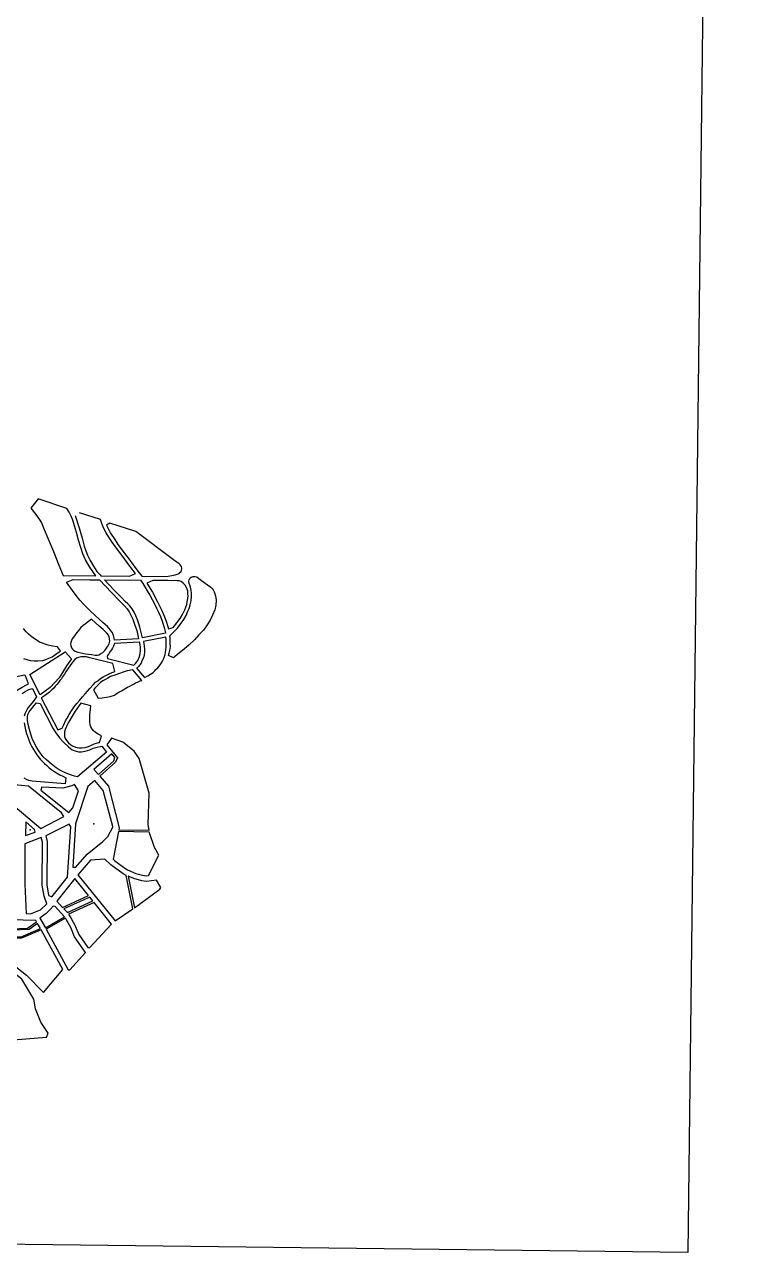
# Model space of a CAD drawing. Extents: x 407811 to 416949, y 4498993 to 4508589.
# Drawn here: x 415444 to 416949, y 4499962 to 4502559 of the extents above; entities that cross this region are included whole.
import ezdxf

# ---------------------------------------------------------------- set-up
doc = ezdxf.new("R2010")
doc.units = 0
doc.header["$LTSCALE"] = 40
doc.header["$MEASUREMENT"] = 0
doc.layers.add('Images', color=253, linetype='CONTINUOUS')
doc.layers.add('υπόλοιπο θεσσαλονίκης', color=7, linetype='CONTINUOUS')
picture_1 = doc.add_image_def('image1.tif', size_in_pixel=(10278, 10088))

msp = doc.modelspace()

# ---------------------------------------------------------------- linework, layer by layer
at = {"layer": 'υπόλοιπο θεσσαλονίκης', "linetype": 'Continuous'}
for points in [[(415525.8, 4501393.4), (415594.7, 4501392.7), (415588.3, 4501402.1), (415580.7, 4501413.5), (415573.2, 4501426.8), (415567.5, 4501439.4), (415563.1, 4501452.4), (415558.5, 4501468.5), (415553.8, 4501484.6), (415549.9, 4501498.7), (415546.4, 4501510.3), (415542.8, 4501519.2), (415538.3, 4501527.3), (415533.5, 4501535.3), (415472.8, 4501555.8), (415472.8, 4501555.8), (415457.6, 4501536.1), (415468.2, 4501522.6), (415475.2, 4501512.5), (415479.7, 4501504.7), (415485.6, 4501491), (415493.6, 4501472.5), (415505, 4501443.9), (415516.9, 4501415.1), (415525.8, 4501393.4)], [(415551.1, 4501520.2), (415559.8, 4501494.3), (415565.8, 4501472.6), (415570.3, 4501455.6), (415573.5, 4501445.5), (415577.3, 4501436.5), (415582.7, 4501425.1), (415589.7, 4501413.3), (415597.2, 4501402.2), (415604.1, 4501394.5), (415605.7, 4501392.4), (415665.9, 4501392), (415678.7, 4501397.5), (415666.8, 4501413.2), (415649.5, 4501436.3), (415634.2, 4501457.1), (415627.8, 4501466.1), (415622.4, 4501474.6), (415617, 4501483.5), (415610.7, 4501495.7), (415606.7, 4501505.3), (415604.5, 4501511.6), (415560.4, 4501526.3)], [(415691.8, 4501391.7), (415739, 4501391.3), (415747.9, 4501392.2), (415755.7, 4501393.1), (415762.4, 4501394.7), (415766.9, 4501396.2), (415770.8, 4501397.8), (415773.5, 4501400.2), (415775.3, 4501401.8), (415776.3, 4501404.3), (415776.6, 4501408), (415775.9, 4501412.3), (415773.5, 4501415.7), (415770.8, 4501417.9), (415759.2, 4501426.8), (415679.3, 4501486.7), (415624.8, 4501504.4), (415624.8, 4501504.4), (415617.3, 4501500.2), (415625.9, 4501483.3), (415634.8, 4501469.8), (415641.6, 4501459.2), (415648.3, 4501449.7), (415656.3, 4501439.1), (415664.4, 4501428.4), (415673.8, 4501415.8), (415684, 4501402.4), (415691.8, 4501391.7)], [(415634.4, 4501256.6), (415633.9, 4501260.9), (415632.3, 4501266.3), (415629.8, 4501272.2), (415625.8, 4501278), (415619.4, 4501285.7), (415609.5, 4501294.1), (415594, 4501307.8), (415581.6, 4501320.2), (415569.1, 4501332.6), (415561.2, 4501341.2), (415553.2, 4501351), (415545.3, 4501361.7), (415533, 4501379.2), (415547, 4501385), (415547, 4501385), (415582.4, 4501384.4), (415602.5, 4501384.3), (415602.5, 4501384.3), (415628.1, 4501357.2), (415645.8, 4501339.3), (415655.7, 4501329.3), (415661.1, 4501322.9), (415665.1, 4501316.8), (415669, 4501309.8), (415672.8, 4501301.2), (415676.9, 4501290.8), (415681.3, 4501277), (415685.4, 4501259.5), (415634.4, 4501256.6)], [(415693.4, 4501261.4), (415690, 4501275.7), (415687.8, 4501284.4), (415685.3, 4501293), (415682.8, 4501299.9), (415679.5, 4501307.8), (415675.6, 4501315.7), (415671.4, 4501323), (415666.8, 4501329.1), (415662.3, 4501333.8), (415657, 4501338.7), (415649.2, 4501347.1), (415641, 4501355.3), (415633.2, 4501363), (415613.3, 4501384.1), (415689.6, 4501383.4), (415689.6, 4501383.4), (415694.4, 4501376.4), (415698.3, 4501369.6), (415703.5, 4501361.3), (415709.1, 4501351.9), (415713.9, 4501342.8), (415718.8, 4501333.8), (415723.3, 4501324.6), (415727.6, 4501315.9), (415731.5, 4501306.4), (415735.8, 4501294.9), (415739.3, 4501283.6), (415742.1, 4501272.5), (415742.4, 4501271.2), (415693.4, 4501261.4)], [(415748.7, 4501280.5), (415758.3, 4501283.4), (415765.9, 4501293), (415773.3, 4501302.2), (415778.1, 4501311), (415783, 4501321.1), (415787, 4501331.8), (415788.1, 4501337.7), (415789.6, 4501344.8), (415790.3, 4501350.7), (415789.7, 4501354), (415789.1, 4501360.9), (415786.8, 4501367.7), (415783.8, 4501372.9), (415779.6, 4501377.3), (415775, 4501380.5), (415770.9, 4501382), (415766.8, 4501382.3), (415747, 4501382.8), (415725.7, 4501383.2), (415725.7, 4501383.2), (415715.1, 4501383.2), (415702.7, 4501377.2), (415714.5, 4501358), (415725.5, 4501337.4), (415734.4, 4501319.7), (415740, 4501306.1), (415743.4, 4501296.9), (415747, 4501285.6), (415748.7, 4501280.5)], [(415758.8, 4501219.6), (415748.5, 4501224.2), (415750, 4501229), (415751.2, 4501234.6), (415751.8, 4501238.7), (415752.4, 4501243.5), (415752.3, 4501249.6), (415752.2, 4501254.8), (415751.7, 4501262.2), (415751.4, 4501265.9), (415767.2, 4501281.9), (415773.4, 4501289.9), (415780.8, 4501300.7), (415785.6, 4501309.1), (415789.6, 4501317.8), (415792.3, 4501323.6), (415794.3, 4501331.5), (415796.4, 4501339.7), (415797.2, 4501349.1), (415797.1, 4501355.9), (415796.5, 4501361.6), (415794.8, 4501368.8), (415793.5, 4501372.9), (415792, 4501376.8), (415791.4, 4501381.1), (415792.1, 4501384.6), (415794.2, 4501388.4), (415796.7, 4501389.9), (415800.3, 4501391.3), (415804.2, 4501391.6), (415804.2, 4501391.6), (415808.6, 4501390.3), (415812.8, 4501387.4), (415818.5, 4501383.1), (415830.8, 4501373.9), (415838.3, 4501368.5), (415840.7, 4501365.9), (415842.9, 4501362.8), (415845.2, 4501358.8), (415848.1, 4501350.4), (415849.4, 4501341.3), (415848.6, 4501330.6), (415846.3, 4501321), (415841.8, 4501309.2), (415836.5, 4501298.7), (415830.4, 4501289), (415822.5, 4501278.1), (415812.7, 4501267.8), (415803.4, 4501257.4), (415791.3, 4501245.8), (415778.4, 4501234.9), (415768.4, 4501226.8), (415760.3, 4501220.6), (415758.8, 4501219.6)], [(415472, 4501212.7), (415482.5, 4501214), (415489.2, 4501215.7), (415495.7, 4501218.3), (415502.3, 4501221.6), (415507.7, 4501225.2), (415513.1, 4501228.9), (415516.9, 4501231.6), (415520.3, 4501234.2), (415514, 4501242.3), (415503.3, 4501243.8), (415494.2, 4501246.2), (415487.7, 4501248.1), (415482, 4501250), (415476, 4501252.6), (415470.6, 4501255.9), (415465.3, 4501259.4), (415456.9, 4501265.6), (415452.5, 4501269.6), (415447.8, 4501274.6), (415441.9, 4501281.3)], [(415593.2, 4501224.7), (415598.3, 4501225.1), (415601, 4501225.8), (415604.9, 4501227.6), (415609.3, 4501230.6), (415613.7, 4501234.7), (415617.5, 4501239.8), (415620.5, 4501243.9), (415623, 4501249), (415624.2, 4501254.3), (415623.9, 4501259.3), (415623, 4501263.4), (415621.3, 4501267.4), (415618.6, 4501271.1), (415615.6, 4501274.1), (415610.1, 4501279), (415601.6, 4501286.6), (415585.6, 4501301.4), (415585.6, 4501301.4), (415572.8, 4501291.5), (415568.1, 4501287.6), (415563.1, 4501283.3), (415558.6, 4501278.1), (415554.8, 4501272.8), (415551.3, 4501268), (415547.7, 4501263.1), (415545, 4501259.4), (415543.4, 4501256.1), (415541.8, 4501252), (415541.1, 4501248.4), (415541.8, 4501245.1), (415543.7, 4501240.7), (415545.6, 4501237.6), (415547.9, 4501235.5), (415551.3, 4501233.1), (415556.8, 4501231.1), (415563.1, 4501229.8), (415573.2, 4501228.1), (415586, 4501226), (415593.2, 4501224.7)], [(415675.5, 4501203.9), (415679, 4501207.2), (415681.3, 4501210.6), (415683.4, 4501213.8), (415685.2, 4501216.9), (415686.6, 4501220.1), (415687.9, 4501224.7), (415688.8, 4501228.8), (415689.3, 4501235.4), (415689.1, 4501240.5), (415688.3, 4501247.2), (415687.2, 4501252.3), (415687.2, 4501252.3), (415634, 4501249.5), (415632.5, 4501244.3), (415630.1, 4501239.4), (415627.8, 4501236.4), (415625.4, 4501232.4), (415622, 4501227.9), (415619.7, 4501224.1), (415618.5, 4501222.6), (415619.2, 4501218.1), (415675.5, 4501203.9)], [(415697.8, 4501177.5), (415704.8, 4501181.1), (415710.7, 4501184.4), (415716.2, 4501188.2), (415718.6, 4501191.1), (415722, 4501194.4), (415725.6, 4501198.1), (415728.4, 4501201.4), (415731, 4501204.8), (415733.8, 4501208.6), (415735.8, 4501212.3), (415737.8, 4501216.8), (415740.2, 4501222.4), (415741.1, 4501226.5), (415741.8, 4501230.3), (415742.6, 4501235.9), (415743.3, 4501241.8), (415743.8, 4501250.2), (415743.6, 4501258.4), (415742.7, 4501263.1), (415742.7, 4501263.1), (415695.9, 4501254.1), (415696.9, 4501244.9), (415697.5, 4501237), (415697.5, 4501231.2), (415697.1, 4501225.9), (415695.3, 4501219.2), (415692.4, 4501212.6), (415690.4, 4501208.2), (415687.9, 4501204.7), (415685, 4501201.1), (415682.3, 4501198.4), (415680.5, 4501197.3), (415697.8, 4501177.5)], [(415477.1, 4501140.7), (415455.1, 4501184.2), (415529.8, 4501231.8), (415529.8, 4501231.8), (415543.7, 4501217.2), (415532.8, 4501202.1), (415524.5, 4501188.6), (415517.5, 4501177.3), (415498.6, 4501156.8), (415477.1, 4501140.7)], [(415441.6, 4501217.9), (415449, 4501215.7), (415456.3, 4501214), (415464.4, 4501213.1), (415472, 4501212.7)], [(415514.8, 4501067.3), (415523.9, 4501070.2), (415527.2, 4501077.6), (415531, 4501085.7), (415534.2, 4501091.4), (415538.6, 4501099.1), (415543.6, 4501107.3), (415549.1, 4501115.4), (415554.7, 4501122.4), (415560.1, 4501129.3), (415566.8, 4501136.7), (415572.4, 4501143.4), (415577.1, 4501148.6), (415582.1, 4501154.1), (415588.9, 4501161.9), (415594.3, 4501167.5), (415598.8, 4501170.7), (415604.7, 4501175.3), (415610.7, 4501179), (415615.8, 4501181.8), (415620.5, 4501183.9), (415626.2, 4501186.6), (415631.6, 4501188.9), (415635, 4501190.2), (415630.5, 4501207.4), (415582.3, 4501219.6), (415574.8, 4501221.1), (415568.1, 4501221.4), (415568.1, 4501221.4), (415562.8, 4501221.1), (415558, 4501219.9), (415554, 4501218.5), (415550.3, 4501215.5), (415546.2, 4501210.6), (415540.4, 4501203.1), (415535.4, 4501196), (415531.6, 4501189.8), (415528.3, 4501184.4), (415524.5, 4501178.9), (415522, 4501175.2), (415518.9, 4501171.3), (415515.6, 4501166.9), (415512.6, 4501162.9), (415508.9, 4501159.1), (415506.1, 4501155.4), (415502, 4501151.3), (415497.1, 4501146.8), (415491, 4501142.4), (415486.3, 4501139.1), (415481.9, 4501136.1), (415479.3, 4501134.9), (415514.8, 4501067.3)], [(415388.1, 4501123.7), (415404.2, 4501126.7), (415408.8, 4501132.6), (415414.6, 4501139.2), (415423.1, 4501147), (415430.9, 4501152.1), (415439.1, 4501157.1), (415448, 4501162.1), (415452.7, 4501164.2), (415446.2, 4501181.5), (415445, 4501182.9), (415445, 4501182.9), (415381.3, 4501169.9), (415388.1, 4501123.7)], [(415599.9, 4501134.2), (415608.1, 4501135), (415617.6, 4501135.9), (415624.9, 4501137.4), (415634, 4501140.4), (415637.9, 4501143.4), (415643.3, 4501146.4), (415648.8, 4501149.5), (415652.7, 4501151.9), (415658, 4501155.1), (415661.8, 4501157.4), (415666.5, 4501159.7), (415671.6, 4501162.3), (415676, 4501164.3), (415678.8, 4501166.1), (415682.9, 4501167.6), (415685.6, 4501169), (415688.5, 4501170.5), (415692.2, 4501171.6), (415672.9, 4501193.9), (415672.9, 4501193.9), (415661.2, 4501191.8), (415652.6, 4501189.3), (415645.2, 4501186.2), (415634.8, 4501182.6), (415626.1, 4501179.5), (415619.9, 4501176.6), (415615.4, 4501173.7), (415609.9, 4501170.5), (415604.9, 4501167.1), (415600.3, 4501163), (415596.5, 4501158.9), (415593, 4501155.3), (415589.7, 4501151.7), (415599.9, 4501134.2)], [(415439, 4501144), (415445.4, 4501148), (415453.4, 4501152.1), (415460.6, 4501154.6), (415460.6, 4501154.6), (415469.4, 4501136.8), (415464.2, 4501129.6), (415459.5, 4501123.5), (415455.3, 4501118.2), (415451.9, 4501114.1), (415448.9, 4501109.5), (415446.8, 4501105.3), (415444.8, 4501101.1), (415443.6, 4501096.2)], [(415556, 4500967.3), (415550, 4500969.1), (415539.1, 4500972.7), (415531, 4500975.8), (415524.1, 4500979), (415517, 4500982.7), (415511.1, 4500986.4), (415503.6, 4500992.5), (415496.3, 4500998.4), (415490.2, 4501003.7), (415483.7, 4501010), (415479.3, 4501015.8), (415474.2, 4501022.6), (415469.5, 4501030.4), (415464.3, 4501039.8), (415460.4, 4501048.9), (415457.6, 4501058), (415454.6, 4501067.9), (415451.9, 4501078), (415450.6, 4501087.3), (415450.5, 4501093.9), (415451.2, 4501099.1), (415453.9, 4501105.3), (415459.5, 4501111.9), (415464.5, 4501118.4), (415469.1, 4501123.9), (415469.1, 4501123.9), (415477, 4501122.7), (415504.5, 4501069.4), (415510.2, 4501060.7), (415518, 4501050.3), (415525.6, 4501041.5), (415536.8, 4501030.7), (415544.6, 4501025), (415551.3, 4501022.3), (415558, 4501020.6), (415564.7, 4501020.6), (415572.4, 4501022), (415582.2, 4501024.9), (415589.2, 4501027.9), (415594.6, 4501029.8), (415600.3, 4501031.3), (415605.4, 4501032.1), (415607.4, 4501032.2), (415607.4, 4501032.2), (415617.3, 4501019.7), (415556, 4500967.3)], [(415565.9, 4501028.6), (415572, 4501029.4), (415579, 4501031.9), (415585.7, 4501034.4), (415591.4, 4501037.2), (415596.3, 4501038.5), (415601.4, 4501040), (415602.4, 4501040.3), (415607, 4501054.6), (415599.9, 4501057.9), (415594.3, 4501061.5), (415589.3, 4501065.7), (415586.4, 4501069.9), (415584.5, 4501073.4), (415582.8, 4501077.5), (415582.1, 4501083.1), (415581.9, 4501089.5), (415582.3, 4501099), (415583.5, 4501110.8), (415584.6, 4501117.6), (415563.4, 4501123.1), (415563.4, 4501123.1), (415551.4, 4501106.3), (415544.6, 4501096.2), (415539.9, 4501087.5), (415536.3, 4501081.5), (415532.6, 4501074.2), (415529.9, 4501067.6), (415528.6, 4501062.6), (415528.3, 4501057.1), (415528.4, 4501053), (415530.3, 4501048.7), (415532.9, 4501044.6), (415537, 4501039.8), (415542.1, 4501035.6), (415545.7, 4501033.1), (415552, 4501030.6), (415558.8, 4501029.2), (415565.9, 4501028.6)], [(415443.6, 4501082), (415444.8, 4501074), (415446.4, 4501066.8), (415448.5, 4501059.1), (415450.2, 4501053.3), (415453.1, 4501046.2), (415456.3, 4501038), (415459.8, 4501031.3), (415463.1, 4501025.6), (415466.3, 4501020.1), (415470.4, 4501014.2), (415473.7, 4501009.7), (415477.4, 4501005.1), (415481.9, 4501000.2), (415486.5, 4500996), (415491.3, 4500991.3), (415496.4, 4500986.8), (415501.9, 4500982.6), (415506.2, 4500979.5), (415511.7, 4500976), (415518.6, 4500972.1), (415524.8, 4500969.1), (415531.2, 4500965.8), (415529.9, 4500953.1)], [(415707.4, 4500854.8), (415705.8, 4500867.1), (415707.7, 4500933.2), (415686.5, 4501006.7), (415676.1, 4501022.1), (415651.7, 4501041.1), (415628.1, 4501049.7), (415628.1, 4501049.7), (415618.3, 4501035.3), (415640.9, 4501008.1), (415636.5, 4500998.9), (415603, 4500969.3), (415621.3, 4500948.1), (415644.5, 4500859.6), (415643.8, 4500855.8), (415707.4, 4500854.8)], [(415600.3, 4500972.3), (415633.1, 4501001.2), (415634.7, 4501008.5), (415628.5, 4501015.9), (415628.5, 4501015.9), (415590.8, 4500983.3), (415600.3, 4500972.3)], [(415478.6, 4500858.4), (415527.5, 4500883.8), (415522.6, 4500891.4), (415452.8, 4500947.8), (415369.1, 4500955.6), (415369.1, 4500955.6), (415368.3, 4500951.6), (415391.5, 4500931.6), (415478.6, 4500858.4)], [(415529.9, 4500953.1), (415460, 4500958.2), (415453.5, 4500960.1), (415448.4, 4500962.3), (415443.2, 4500964.8)], [(415537.5, 4500892.2), (415546.1, 4500901.7), (415558, 4500937.9), (415549.5, 4500951.6), (415549.5, 4500951.6), (415544.3, 4500948.6), (415525, 4500943.9), (415481, 4500945.7), (415481, 4500945.7), (415478.7, 4500939.7), (415537.5, 4500892.2)], [(415546.4, 4500776.4), (415552.6, 4500776.6), (415576.3, 4500804.2), (415609.8, 4500830.9), (415619.9, 4500841.2), (415630.6, 4500861.3), (415630.8, 4500862.4), (415610.7, 4500939), (415592.5, 4500960.1), (415592.5, 4500960.1), (415577.9, 4500947.2), (415552.1, 4500867.9), (415546.4, 4500776.4)], [(415446.3, 4500843.7), (415466.3, 4500850.8), (415465.4, 4500856.4), (415446.8, 4500872.1), (415446.8, 4500872.1), (415446.3, 4500843.7)], [(415502, 4500713.5), (415535, 4500755.1), (415541.7, 4500862), (415538.4, 4500867.7), (415538.4, 4500867.7), (415488.8, 4500842.8), (415491.8, 4500830.5), (415491.4, 4500738.7), (415494.9, 4500718.3), (415495.5, 4500716.6), (415502, 4500713.5)], [(415456.5, 4500678.1), (415477.8, 4500686.3), (415491.2, 4500699.1), (415485.5, 4500715), (415481.4, 4500738.8), (415481.8, 4500829.2), (415479.3, 4500839.6), (415479.3, 4500839.6), (415444.7, 4500825.6), (415444.6, 4500740.9), (415447.8, 4500678.3), (415456.5, 4500678.1)], [(415701.8, 4500758.1), (415706.5, 4500758.7), (415727.9, 4500801.8), (415718.6, 4500818.1), (415708.1, 4500849.5), (415707.9, 4500850.8), (415642.9, 4500851.8), (415642.9, 4500851.8), (415631.3, 4500793.6), (415635.1, 4500790.1), (415658.3, 4500773), (415662, 4500770.8), (415679.5, 4500763.4), (415693.8, 4500759.3), (415701.8, 4500758.1)], [(415635.7, 4500662.8), (415673.3, 4500688.2), (415658.7, 4500758.9), (415652.3, 4500762.5), (415626.9, 4500781.4), (415614.1, 4500793.3), (415614.1, 4500793.3), (415583.8, 4500791.5), (415557.1, 4500760.3), (415635.7, 4500662.8)], [(415524.6, 4500691.2), (415579.6, 4500716.5), (415550.7, 4500752.4), (415550.7, 4500752.4), (415512.5, 4500704.3), (415524.6, 4500691.2)], [(415676.8, 4500690.8), (415730.5, 4500730), (415732.6, 4500733.6), (415722.8, 4500748.7), (415722.8, 4500748.7), (415701.7, 4500745.9), (415691.9, 4500747.5), (415674.9, 4500752.3), (415663.1, 4500757.3), (415663.1, 4500757.3), (415676.8, 4500690.8)], [(415534.6, 4500680.4), (415588.6, 4500705.2), (415582.2, 4500713.3), (415582.2, 4500713.3), (415527.5, 4500688.1), (415534.6, 4500680.4)], [(415488.5, 4500648.1), (415528.5, 4500671.3), (415509.2, 4500693.1), (415504.3, 4500693.9), (415504.3, 4500693.9), (415498.6, 4500686.7), (415489.7, 4500678.3), (415476.8, 4500668.7), (415488.5, 4500648.1)], [(415581.8, 4500605.6), (415628.1, 4500656.2), (415591.2, 4500702.1), (415591.2, 4500702.1), (415537, 4500677.1), (415542.1, 4500669.5), (415551.3, 4500652.4), (415558.9, 4500634.3), (415577.7, 4500606.7), (415581.8, 4500605.6)], [(415342.9, 4500630.8), (415363, 4500640.8), (415379.8, 4500644.5), (415450.1, 4500647.2), (415469.7, 4500661.1), (415468.2, 4500663.8), (415387.8, 4500665.7), (415387.8, 4500665.7), (415349.8, 4500654.5), (415333.1, 4500643.2), (415333.2, 4500638.5), (415342.9, 4500630.8)], [(415350.3, 4500625), (415369.8, 4500631.8), (415369.8, 4500631.8), (415388.4, 4500629.1), (415437.1, 4500629.2), (415477.8, 4500646.7), (415471.7, 4500657.6), (415471.7, 4500657.6), (415453.7, 4500644.8), (415380.1, 4500642), (415363.8, 4500638.4), (415345.1, 4500629.1), (415350.3, 4500625)], [(415539.7, 4500559.6), (415572.9, 4500595.9), (415550, 4500629.5), (415542, 4500648.6), (415533.8, 4500663.9), (415530.4, 4500669), (415530.4, 4500669), (415489.9, 4500645.5), (415536.4, 4500559.7), (415539.7, 4500559.6)], [(415484.3, 4500511.6), (415525, 4500559.8), (415479.3, 4500644), (415479.3, 4500644), (415437.7, 4500626.2), (415388.2, 4500626.1), (415370.1, 4500628.8), (415370.1, 4500628.8), (415353, 4500622.8), (415448, 4500547.8), (415484.3, 4500511.6)], [(415402.9, 4500410.2), (415490.2, 4500416.8), (415494.4, 4500425.2), (415478.9, 4500448.4), (415467.5, 4500477.1), (415464, 4500497.1), (415438.4, 4500540), (415414.4, 4500559), (415414.4, 4500559), (415381.6, 4500555.3), (415392.8, 4500414.6), (415402.9, 4500410.2)]]:
    msp.add_lwpolyline(points, dxfattribs=at)
for p in [(415590.8, 4500868), (415456.1, 4500855.2)]:
    msp.add_point(p, dxfattribs=at)

# ---------------------------------------------------------------- pictures from other files: only their frames are drawn
at = {"layer": 'Images'}
image = msp.add_image(picture_1, insert=(408162.9, 4500066.6), size_in_units=(8684, 8523.4), rotation=-0.6923, dxfattribs=at)
image.dxf.flags = 15

doc.saveas('drawing.dxf')
